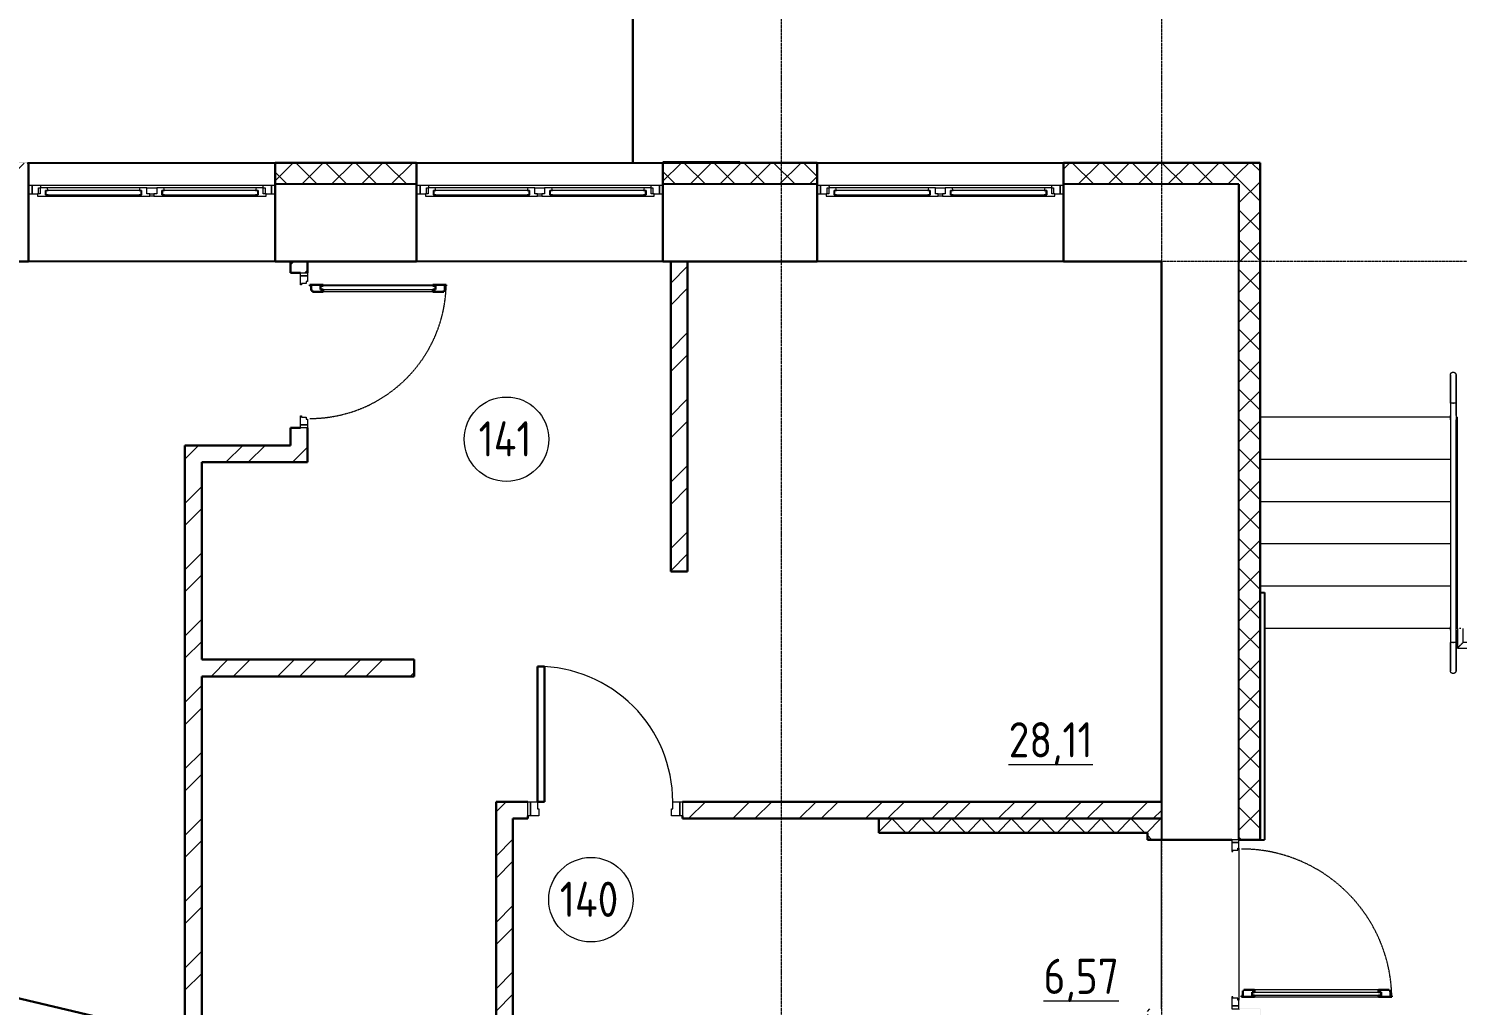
# Model space of a CAD drawing. Header units: millimetres. Extents: x -695119 to 412940, y -249585 to 622758.
# Drawn here: x -89961 to -79814, y 559878 to 566815 of the extents above; entities that cross this region are included whole.
import ezdxf

# ---------------------------------------------------------------- set-up
doc = ezdxf.new("R2010")
doc.units = ezdxf.units.MM
for name, pattern in [('ADSK_Линия сетки', [25, 20, -2.5, 0, -2.5]), ('ADSK_Штриховая_ш2 п1_5', [4.5, 3, -1.5]), ('ADSK_Штриховая_ш3 п1_5', [4.5, 3, -1.5])]:
    doc.linetypes.add(name, pattern=pattern)
for name, color, linetype, lineweight in [('_Схема', 5, 'Continuous', 30), ('Балясины', 7, 'Continuous', 9), ('Двери', 8, 'Continuous', 9), ('Каркас_Импост', 8, 'Continuous', 9), ('Лестницы', 8, 'Continuous', 9), ('Линии', 7, 'Continuous', 9), ('Марки помещений', 8, 'Continuous', 20), ('Монтажный зазор', 8, 'Continuous', 9), ('Ограждение', 8, 'Continuous', 9), ('Окна', 252, 'Continuous', 9), ('Оси', 252, 'Continuous', 9), ('Остекление', 8, 'Continuous', 9), ('Открывание', 8, 'ADSK_Штриховая_ш2 п1_5', 9), ('Панель', 252, 'Continuous', 30), ('Перекрытия', 7, 'Continuous', 18), ('Поручни', 8, 'Continuous', 9), ('Стены разрез', 7, 'Continuous', 30), ('Стены штриховка', 7, 'Continuous', 9)]:
    doc.layers.add(name, color=color, linetype=linetype, lineweight=lineweight)
doc.layers.add('Стены', color=194, linetype='Continuous')
doc.styles.add('GOST Common_2', font='', dxfattribs={"width": 0.9, "height": 250})
doc.styles.get('GOST Common_2').set_extended_font_data('GOST type B')
pattern_1 = [(0, (-109179.56, 538399.79), (406.4, 101.6), [33.528, -271.272, 33.528, -271.272, -1625.6]), (0, (-109179.56, 538399.79), (406.4, 101.6), [-609.6, 33.528, -576.072, 33.528, -271.272, -711.2]), (0, (-109179.56, 538399.79), (406.4, 101.6), [-1524, 33.528, -169.672, 33.528, -474.472]), (120, (-109027.16, 538450.59), (-291.18818, 301.15272), [33.528, -271.272, 33.528, -271.272, -1625.6]), (120, (-109027.16, 538450.59), (-291.18818, 301.15272), [-609.6, 33.528, -576.072, 33.528, -271.272, -711.2]), (120, (-109027.16, 538450.59), (-291.18818, 301.15272), [-1524, 33.528, -169.672, 33.528, -474.472]), (240, (-108976.36, 538653.79), (-115.21182, -402.75272), [33.528, -271.272, 33.528, -271.272, -1625.6]), (240, (-108976.36, 538653.79), (-115.21182, -402.75272), [-609.6, 33.528, -576.072, 33.528, -271.272, -711.2]), (240, (-108976.36, 538653.79), (-115.21182, -402.75272), [-1524, 33.528, -169.672, 33.528, -474.472])]
pattern_2 = [(45, (-109179.56, 538399.79), (-106.066, 106.066), []), (135, (-109179.56, 538399.79), (-106.066, -106.066), [])]
pattern_3 = [(45, (-109179.56, 538399.8), (-235.7317, 235.7317), []), (45, (-109022.4, 538399.8), (-235.7317, 235.7317), [])]

# ---------------------------------------------------------------- blocks, each defined once
blk = doc.blocks.new('BIMLIB_Окно_Двустворчатое_VEKA_СФрамугойСнизу_ГЛУХОЕ - Ж_ОК-7_2250х1750-3437283-План 1 этажа смеж')
at = {"layer": 'Каркас_Импост', "lineweight": 18}
for p, q in [((-791, 265), (-850, 265)), ((-850, 265), (-850, 207)), ((-850, 207), (-812, 207)), ((-792, 207), (-812, 207)), ((-812, 207), (-812, 190)), ((-804, 207), (-804, 248)), ((-804, 248), (-792, 248)), ((-792, 248), (-792, 207)), ((-742, 248), (-792, 248)), ((-786, 248), (-791, 265)), ((-755, 199), (-755, 231)), ((-755, 231), (-737, 231)), ((-737, 231), (-742, 248)), ((-85, 248), (-90, 231)), ((-90, 231), (-72, 231)), ((-35, 248), (-85, 248)), ((-72, 231), (-72, 199)), ((-35, 207), (-35, 248)), ((-15, 207), (-35, 207)), ((-15, 190), (-15, 207)), ((35, 207), (15, 207)), ((15, 207), (15, 190)), ((35, 248), (35, 207)), ((85, 248), (35, 248)), ((72, 199), (72, 231)), ((72, 231), (90, 231)), ((90, 231), (85, 248)), ((742, 248), (737, 231)), ((737, 231), (755, 231)), ((792, 248), (742, 248)), ((755, 231), (755, 199)), ((791, 265), (786, 248)), ((850, 265), (791, 265)), ((792, 207), (792, 248)), ((792, 248), (804, 248)), ((812, 207), (792, 207)), ((804, 248), (804, 207)), ((812, 190), (812, 207)), ((812, 207), (850, 207)), ((850, 207), (850, 265)), ((-812, 190), (-756, 190)), ((-756, 190), (-755, 191)), ((-737, 199), (-755, 199)), ((-755, 191), (-754, 190)), ((-754, 190), (-739, 190)), ((-739, 190), (-737, 199)), ((-72, 199), (-90, 199)), ((-90, 199), (-88, 190)), ((-88, 190), (-73, 190)), ((-73, 190), (-72, 191)), ((-72, 191), (-71, 190)), ((-71, 190), (-15, 190)), ((15, 190), (71, 190)), ((71, 190), (72, 191)), ((90, 199), (72, 199)), ((72, 191), (73, 190)), ((73, 190), (88, 190)), ((88, 190), (90, 199)), ((755, 199), (737, 199)), ((737, 199), (739, 190)), ((739, 190), (754, 190)), ((754, 190), (755, 191)), ((755, 191), (756, 190)), ((756, 190), (812, 190))]:
    blk.add_line(p, q, dxfattribs=at)
at = {"layer": 'Каркас_Импост'}
for p, q in [((791, 265), (-791, 265)), ((-85, 248), (-742, 248)), ((-35, 248), (35, 248)), ((-15, 207), (15, 207)), ((742, 248), (85, 248)), ((-756, 190), (-754, 190)), ((-739, 190), (-88, 190)), ((-73, 190), (-71, 190)), ((15, 190), (-15, 190)), ((71, 190), (73, 190)), ((88, 190), (739, 190)), ((754, 190), (756, 190))]:
    blk.add_line(p, q, dxfattribs=at)
at = {"layer": 'Окна'}
for p, q in [((-850, 265), (-875, 265)), ((-875, 207), (-850, 207)), ((-850, 207), (-850, 265)), ((875, 265), (850, 265)), ((850, 265), (850, 207)), ((850, 207), (875, 207))]:
    blk.add_line(p, q, dxfattribs=at)
at = {"layer": 'Остекление'}
for p, q in [((-752, 231), (-755, 231)), ((-755, 231), (-755, 199)), ((-75, 231), (-752, 231)), ((-752, 231), (-752, 199)), ((-752, 199), (-752, 231)), ((-75, 199), (-75, 231)), ((-75, 231), (-75, 199)), ((-72, 231), (-75, 231)), ((-72, 199), (-72, 231)), ((75, 231), (72, 231)), ((72, 231), (72, 199)), ((752, 231), (75, 231)), ((75, 231), (75, 199)), ((75, 199), (75, 231)), ((752, 199), (752, 231)), ((752, 231), (752, 199)), ((755, 231), (752, 231)), ((755, 199), (755, 231)), ((-755, 199), (-752, 199)), ((-752, 199), (-75, 199)), ((-75, 199), (-72, 199)), ((72, 199), (75, 199)), ((75, 199), (752, 199)), ((752, 199), (755, 199))]:
    blk.add_line(p, q, dxfattribs=at)
blk = doc.blocks.new('BIMLIB_Окно_Двустворчатое_VEKA_СФрамугойСнизу_ГОСТ30674_без линий - Ж_ОК-5_2220х1750-3833933-План 1 этажа смеж')
at = {"layer": 'Каркас_Импост', "lineweight": 18}
for p, q in [((-791, 265), (-850, 265)), ((-850, 265), (-850, 207)), ((-850, 207), (-812, 207)), ((-792, 207), (-812, 207)), ((-812, 207), (-812, 190)), ((-804, 207), (-804, 248)), ((-804, 248), (-792, 248)), ((-792, 248), (-792, 207)), ((-742, 248), (-792, 248)), ((-786, 248), (-791, 265)), ((-755, 199), (-755, 231)), ((-755, 231), (-737, 231)), ((-737, 231), (-742, 248)), ((-85, 248), (-90, 231)), ((-90, 231), (-72, 231)), ((-35, 248), (-85, 248)), ((-72, 231), (-72, 199)), ((-35, 207), (-35, 248)), ((-15, 207), (-35, 207)), ((-15, 190), (-15, 207)), ((35, 207), (15, 207)), ((15, 207), (15, 190)), ((35, 248), (35, 207)), ((85, 248), (35, 248)), ((72, 199), (72, 231)), ((72, 231), (90, 231)), ((90, 231), (85, 248)), ((742, 248), (737, 231)), ((737, 231), (755, 231)), ((792, 248), (742, 248)), ((755, 231), (755, 199)), ((791, 265), (786, 248)), ((850, 265), (791, 265)), ((792, 207), (792, 248)), ((792, 248), (804, 248)), ((812, 207), (792, 207)), ((804, 248), (804, 207)), ((812, 190), (812, 207)), ((812, 207), (850, 207)), ((850, 207), (850, 265)), ((-812, 190), (-756, 190)), ((-756, 190), (-755, 191)), ((-737, 199), (-755, 199)), ((-755, 191), (-754, 190)), ((-754, 190), (-739, 190)), ((-739, 190), (-737, 199)), ((-72, 199), (-90, 199)), ((-90, 199), (-88, 190)), ((-88, 190), (-73, 190)), ((-73, 190), (-72, 191)), ((-72, 191), (-71, 190)), ((-71, 190), (-15, 190)), ((15, 190), (71, 190)), ((71, 190), (72, 191)), ((90, 199), (72, 199)), ((72, 191), (73, 190)), ((73, 190), (88, 190)), ((88, 190), (90, 199)), ((755, 199), (737, 199)), ((737, 199), (739, 190)), ((739, 190), (754, 190)), ((754, 190), (755, 191)), ((755, 191), (756, 190)), ((756, 190), (812, 190))]:
    blk.add_line(p, q, dxfattribs=at)
at = {"layer": 'Каркас_Импост'}
for p, q in [((791, 265), (-791, 265)), ((-85, 248), (-742, 248)), ((-35, 248), (35, 248)), ((-15, 207), (15, 207)), ((742, 248), (85, 248)), ((-756, 190), (-754, 190)), ((-739, 190), (-88, 190)), ((-73, 190), (-71, 190)), ((15, 190), (-15, 190)), ((71, 190), (73, 190)), ((88, 190), (739, 190)), ((754, 190), (756, 190))]:
    blk.add_line(p, q, dxfattribs=at)
at = {"layer": 'Окна'}
for p, q in [((-850, 265), (-875, 265)), ((-875, 207), (-850, 207)), ((-850, 207), (-850, 265)), ((875, 265), (850, 265)), ((850, 265), (850, 207)), ((850, 207), (875, 207))]:
    blk.add_line(p, q, dxfattribs=at)
at = {"layer": 'Остекление'}
for p, q in [((-752, 231), (-755, 231)), ((-755, 231), (-755, 199)), ((-75, 231), (-752, 231)), ((-752, 231), (-752, 199)), ((-752, 199), (-752, 231)), ((-75, 199), (-75, 231)), ((-75, 231), (-75, 199)), ((-72, 231), (-75, 231)), ((-72, 199), (-72, 231)), ((75, 231), (72, 231)), ((72, 231), (72, 199)), ((752, 231), (75, 231)), ((75, 231), (75, 199)), ((75, 199), (75, 231)), ((752, 199), (752, 231)), ((752, 231), (752, 199)), ((755, 231), (752, 231)), ((755, 199), (755, 231)), ((-755, 199), (-752, 199)), ((-752, 199), (-75, 199)), ((-75, 199), (-72, 199)), ((72, 199), (75, 199)), ((75, 199), (752, 199)), ((752, 199), (755, 199))]:
    blk.add_line(p, q, dxfattribs=at)
blk = doc.blocks.new('Дверь_Alumark_однопольная_S50 - Ш_Наруж_1200х2200 Пр_Дн-14 Л-3892906-План 1 этажа смеж')
at = {"layer": 'Каркас_Импост'}
for p, q in [((-414, 275), (-455, 275)), ((-455, 275), (-455, 225)), ((-455, 225), (-391, 225)), ((-414, 267), (-414, 275)), ((-400, 267), (-414, 267)), ((-400, 233), (-400, 267)), ((-391, 233), (-400, 233)), ((-391, 225), (-391, 233)), ((650, 233), (641, 233)), ((641, 233), (641, 225)), ((641, 225), (705, 225)), ((664, 267), (650, 267)), ((650, 267), (650, 233)), ((664, 275), (664, 267)), ((705, 275), (664, 275)), ((705, 225), (705, 275))]:
    blk.add_line(p, q, dxfattribs=at)
at = {"layer": 'Монтажный зазор'}
for p, q in [((-475, 275), (-475, 225)), ((-455, 275), (-475, 275)), ((-475, 225), (-455, 225)), ((-455, 225), (-455, 275)), ((725, 275), (705, 275)), ((705, 275), (705, 225)), ((705, 225), (725, 225)), ((725, 225), (725, 275))]:
    blk.add_line(p, q, dxfattribs=at)
at = {"layer": 'Остекление'}
for p, q in [((608, 369), (608, 1285)), ((608, 1285), (632, 1285)), ((632, 1285), (632, 369)), ((632, 369), (608, 369))]:
    blk.add_line(p, q, dxfattribs=at)
at = {"layer": 'Открывание'}
blk.add_arc((659, 293), 1068, 90.9657, 180, dxfattribs=at)
at = {"layer": 'Панель'}
for p, q in [((599, 1343), (591, 1343)), ((591, 1343), (591, 1267)), ((633, 1352), (599, 1352)), ((599, 1352), (599, 1343)), ((641, 1361), (633, 1361)), ((633, 1361), (633, 1352)), ((641, 1267), (641, 1361)), ((591, 1267), (608, 1267)), ((608, 1267), (608, 1285)), ((608, 1285), (632, 1285)), ((632, 1285), (632, 1267)), ((632, 1267), (641, 1267)), ((591, 387), (591, 311)), ((591, 387), (608, 387)), ((591, 311), (599, 311)), ((599, 311), (599, 302)), ((608, 387), (608, 369)), ((608, 369), (632, 369)), ((632, 387), (641, 387)), ((632, 369), (632, 387)), ((641, 293), (641, 387)), ((599, 302), (633, 302)), ((633, 302), (633, 293)), ((633, 293), (641, 293))]:
    blk.add_line(p, q, dxfattribs=at)
at = {"layer": 'Панель', "lineweight": 9}
for p, q in [((591, 1267), (591, 387)), ((641, 387), (641, 1267))]:
    blk.add_line(p, q, dxfattribs=at)
blk = doc.blocks.new('AC_Дверь_Однопольная_Деревянная - Ш_Кухня_1100х2200h-1557482-План 1 этажа смеж')
at = {"layer": 'Каркас_Импост'}
for p, q in [((-530, 60), (-480, 60)), ((-530, -40), (-530, 60)), ((-480, 60), (-480, 10)), ((-480, 10), (-470, 10)), ((-470, 10), (-470, -40)), ((470, 10), (480, 10)), ((470, -40), (470, 10)), ((480, 60), (530, 60)), ((480, 10), (480, 60)), ((530, 60), (530, -40)), ((-470, -40), (-530, -40)), ((530, -40), (470, -40))]:
    blk.add_line(p, q, dxfattribs=at)
at = {"layer": 'Монтажный зазор'}
for p, q in [((-550, 60), (-530, 60)), ((-550, -40), (-550, 60)), ((-530, 60), (-530, -40)), ((530, 60), (550, 60)), ((530, -40), (530, 60)), ((550, 60), (550, -40)), ((-530, -40), (-550, -40)), ((550, -40), (530, -40))]:
    blk.add_line(p, q, dxfattribs=at)
at = {"layer": 'Панель'}
for p, q in [((-480, 1020), (-430, 1020)), ((-480, 60), (-480, 1020)), ((-430, 1020), (-430, 60)), ((-430, 60), (-480, 60))]:
    blk.add_line(p, q, dxfattribs=at)
at = {"layer": 'Панель', "lineweight": 9}
blk.add_arc((-480, 60), 960, 0, 90, dxfattribs=at)
blk = doc.blocks.new('Дверь_Alumark_однопольная_S50 - Ш_25_1100х2200 Пр-3376750-План 1 этажа смеж')
at = {"layer": 'Каркас_Импост'}
for p, q in [((-405, 60), (-364, 60)), ((-405, 10), (-405, 60)), ((-341, 10), (-405, 10)), ((-364, 60), (-364, 52)), ((-364, 52), (-350, 52)), ((-350, 52), (-350, 18)), ((-350, 18), (-341, 18)), ((-341, 18), (-341, 10)), ((591, 18), (600, 18)), ((591, 10), (591, 18)), ((655, 10), (591, 10)), ((600, 52), (614, 52)), ((600, 18), (600, 52)), ((614, 52), (614, 60)), ((614, 60), (655, 60)), ((655, 60), (655, 10))]:
    blk.add_line(p, q, dxfattribs=at)
at = {"layer": 'Монтажный зазор'}
for p, q in [((-425, 60), (-405, 60)), ((-425, 10), (-425, 60)), ((-405, 10), (-425, 10)), ((-405, 60), (-405, 10)), ((655, 60), (675, 60)), ((655, 10), (655, 60)), ((675, 10), (655, 10)), ((675, 60), (675, 10))]:
    blk.add_line(p, q, dxfattribs=at)
at = {"layer": 'Остекление'}
for p, q in [((-332, 970), (-332, 154)), ((-308, 970), (-332, 970)), ((-308, 154), (-308, 970)), ((-332, 154), (-308, 154))]:
    blk.add_line(p, q, dxfattribs=at)
at = {"layer": 'Открывание'}
blk.add_arc((-359, 78), 968, 0, 88.9345, dxfattribs=at)
at = {"layer": 'Панель'}
for p, q in [((-341, 1046), (-333, 1046)), ((-341, 952), (-341, 1046)), ((-333, 1046), (-333, 1037)), ((-333, 1037), (-299, 1037)), ((-299, 1037), (-299, 1028)), ((-299, 1028), (-291, 1028)), ((-291, 1028), (-291, 952)), ((-332, 952), (-341, 952)), ((-332, 970), (-332, 952)), ((-308, 970), (-332, 970)), ((-308, 952), (-308, 970)), ((-291, 952), (-308, 952)), ((-341, 78), (-341, 172)), ((-332, 172), (-341, 172)), ((-332, 154), (-332, 172)), ((-308, 154), (-332, 154)), ((-308, 172), (-308, 154)), ((-291, 172), (-308, 172)), ((-291, 172), (-291, 96)), ((-333, 78), (-341, 78)), ((-333, 87), (-333, 78)), ((-299, 87), (-333, 87)), ((-299, 96), (-299, 87)), ((-291, 96), (-299, 96))]:
    blk.add_line(p, q, dxfattribs=at)
at = {"layer": 'Панель', "lineweight": 9}
for p, q in [((-341, 172), (-341, 952)), ((-291, 952), (-291, 172))]:
    blk.add_line(p, q, dxfattribs=at)
blk = doc.blocks.new('Ограждение - Ограждение-3882099-План 1 этажа смеж')
at = {"layer": 'Поручни'}
for p, q in [((29366, 24155), (29366, 24015)), ((29391, 24155), (29381, 24155)), ((29406, 24055), (29406, 24155)), ((29581, 24055), (29406, 24055)), ((29581, 13042), (29581, 24055)), ((29366, 24015), (29541, 24015)), ((29541, 24015), (29541, 13082)), ((29541, 13082), (27814, 13082)), ((27814, 13042), (29581, 13042))]:
    blk.add_line(p, q, dxfattribs=at)
for points, knots in [([(29366, 24015), (29366, 24015), (29366, 24016), (29367, 24017), (29369, 24018), (29370, 24019), (29371, 24020), (29372, 24021), (29374, 24023), (29376, 24025), (29377, 24026), (29378, 24028), (29380, 24029), (29381, 24030), (29382, 24031), (29383, 24033), (29385, 24034), (29386, 24035), (29387, 24037), (29389, 24038), (29390, 24039), (29391, 24040), (29392, 24042), (29394, 24043), (29395, 24044), (29396, 24045), (29397, 24046), (29399, 24048), (29400, 24049), (29401, 24050), (29402, 24051), (29403, 24053), (29405, 24054), (29406, 24055), (29406, 24055), (29406, 24055)], [0, 0, 0, 0, 0.083333, 0.125, 0.166667, 0.208333, 0.229167, 0.25, 0.291667, 0.333333, 0.354167, 0.375, 0.395833, 0.416667, 0.4375, 0.458333, 0.479167, 0.5, 0.520833, 0.541667, 0.5625, 0.583333, 0.604167, 0.625, 0.645833, 0.666667, 0.6875, 0.708333, 0.75, 0.770833, 0.791667, 0.833333, 0.875, 0.916667, 1, 1, 1, 1]), ([(29581, 24055), (29581, 24055), (29581, 24055), (29580, 24054), (29578, 24053), (29577, 24051), (29576, 24050), (29575, 24049), (29574, 24048), (29572, 24046), (29571, 24045), (29570, 24044), (29569, 24043), (29567, 24042), (29566, 24040), (29565, 24039), (29564, 24038), (29562, 24037), (29561, 24035), (29560, 24034), (29558, 24033), (29557, 24031), (29556, 24030), (29555, 24029), (29553, 24028), (29552, 24026), (29551, 24025), (29550, 24024), (29548, 24023), (29547, 24021), (29546, 24020), (29545, 24019), (29544, 24018), (29542, 24017), (29541, 24016), (29541, 24015), (29541, 24015)], [-1, -1, -1, -1, -0.916667, -0.875, -0.833333, -0.791667, -0.770833, -0.75, -0.708333, -0.6875, -0.666667, -0.645833, -0.625, -0.604167, -0.583333, -0.5625, -0.541667, -0.520833, -0.5, -0.479167, -0.458333, -0.4375, -0.416667, -0.395833, -0.375, -0.354167, -0.333333, -0.3125, -0.291667, -0.25, -0.229167, -0.208333, -0.166667, -0.125, -0.083333, 0, 0, 0, 0]), ([(29541, 13082), (29541, 13082), (29541, 13082), (29542, 13081), (29544, 13080), (29545, 13078), (29546, 13077), (29547, 13076), (29549, 13074), (29551, 13073), (29552, 13071), (29553, 13070), (29555, 13069), (29556, 13067), (29557, 13066), (29558, 13065), (29560, 13064), (29561, 13062), (29562, 13061), (29564, 13060), (29565, 13058), (29566, 13057), (29567, 13056), (29569, 13055), (29570, 13053), (29571, 13052), (29572, 13051), (29574, 13050), (29575, 13048), (29576, 13047), (29577, 13046), (29578, 13045), (29580, 13044), (29581, 13043), (29581, 13042), (29581, 13042)], [0, 0, 0, 0, 0.083333, 0.125, 0.166667, 0.208333, 0.229167, 0.25, 0.291667, 0.333333, 0.354167, 0.375, 0.395833, 0.416667, 0.4375, 0.458333, 0.479167, 0.5, 0.520833, 0.541667, 0.5625, 0.583333, 0.604167, 0.625, 0.645833, 0.666667, 0.6875, 0.708333, 0.75, 0.770833, 0.791667, 0.833333, 0.875, 0.916667, 1, 1, 1, 1])]:
    blk.add_open_spline(points, degree=3, knots=knots, dxfattribs=at)
blk = doc.blocks.new('Тип верхнего поручня - Верхний поручень_Внутренний_-3893376-План 1 этажа смеж')
at = {"layer": 'Ограждение'}
for p, q in [((29316, 25755), (29316, 25667)), ((29338, 25755), (29334, 25755)), ((29356, 25667), (29356, 25755)), ((29316, 25636), (29316, 24157)), ((29356, 24157), (29356, 25636)), ((29316, 24143), (29316, 24055)), ((29334, 24055), (29338, 24055)), ((29356, 24055), (29356, 24143))]:
    blk.add_line(p, q, dxfattribs=at)
at = {"layer": 'Ограждение', "flags": 128}
for points in [[(29316, 25636), (29316, 25638), (29316, 25641), (29316, 25643), (29316, 25646), (29316, 25649), (29316, 25652), (29316, 25654), (29316, 25657), (29316, 25660), (29316, 25663), (29316, 25665), (29316, 25667)], [(29356, 25667), (29356, 25664), (29356, 25661), (29356, 25659), (29356, 25656), (29356, 25653), (29356, 25650), (29356, 25648), (29356, 25645), (29356, 25642), (29356, 25640), (29356, 25637), (29356, 25636)], [(29316, 24157), (29316, 24156), (29316, 24155), (29316, 24154), (29316, 24152), (29316, 24151), (29316, 24150), (29316, 24149), (29316, 24148), (29316, 24147), (29316, 24145), (29316, 24144), (29316, 24143)], [(29356, 24143), (29356, 24145), (29356, 24146), (29356, 24147), (29356, 24148), (29356, 24149), (29356, 24151), (29356, 24152), (29356, 24153), (29356, 24154), (29356, 24155), (29356, 24156), (29356, 24157)]]:
    blk.add_lwpolyline(points, dxfattribs=at)
blk = doc.blocks.new('Тип верхнего поручня - D40 шаг 400-977594-План 1 этажа смеж')
at = {"layer": 'Ограждение'}
for p, q in [((0, 2), (0, 0)), ((0, 0), (0, -2))]:
    blk.add_line(p, q, dxfattribs=at)
at = {"layer": 'Ограждение', "flags": 128}
for points in [[(0, 20), (8, 20), (16, 20), (24, 20), (32, 20), (40, 20), (48, 20), (55, 20), (63, 20), (70, 20), (78, 20), (85, 20), (92, 20), (99, 20), (106, 20), (113, 20), (119, 20), (126, 20), (132, 20), (138, 20), (143, 20), (149, 20), (154, 20), (159, 20), (164, 20), (168, 20), (172, 20), (176, 20), (180, 20), (183, 20), (186, 20), (189, 20), (192, 20), (194, 20), (196, 20), (197, 20), (198, 20), (199, 20), (200, 20), (200, 20), (200, 20)], [(200, 20), (200, 20), (199, 20), (199, 20), (197, 20), (196, 20), (194, 20), (192, 20), (190, 20), (187, 20), (184, 20), (181, 20), (177, 20), (174, 20), (169, 20), (165, 20), (160, 20), (156, 20), (150, 20), (145, 20), (139, 20), (133, 20), (127, 20), (121, 20), (115, 20), (108, 20), (101, 20), (94, 20), (87, 20), (80, 20), (72, 20), (65, 20), (57, 20), (50, 20), (42, 20), (34, 20), (26, 20), (18, 20), (10, 20), (2, 20), (0, 20)], [(200, 20), (201, 20), (202, 20), (202, 20), (203, 20), (204, 20), (205, 19), (206, 19), (206, 19), (207, 19), (208, 18), (209, 18), (209, 18), (210, 17), (211, 17), (211, 17), (212, 16), (213, 16), (213, 15), (214, 14), (214, 14), (215, 13), (215, 13), (216, 12), (216, 11), (217, 11), (217, 10), (218, 9), (218, 9), (218, 8), (219, 7), (219, 6), (219, 6), (219, 5), (220, 4), (220, 3), (220, 3), (220, 2), (220, 1), (220, 0), (220, 0)], [(220, 0), (220, -1), (220, -2), (220, -2), (220, -3), (220, -4), (219, -5), (219, -6), (219, -6), (219, -7), (218, -8), (218, -9), (218, -9), (217, -10), (217, -11), (217, -11), (216, -12), (216, -13), (215, -13), (214, -14), (214, -14), (213, -15), (213, -15), (212, -16), (211, -16), (211, -17), (210, -17), (209, -18), (209, -18), (208, -18), (207, -19), (206, -19), (206, -19), (205, -19), (204, -20), (203, -20), (203, -20), (202, -20), (201, -20), (200, -20), (200, -20)], [(0, -20), (8, -20), (16, -20), (24, -20), (32, -20), (40, -20), (48, -20), (55, -20), (63, -20), (70, -20), (78, -20), (85, -20), (92, -20), (99, -20), (106, -20), (113, -20), (119, -20), (126, -20), (132, -20), (138, -20), (143, -20), (149, -20), (154, -20), (159, -20), (164, -20), (168, -20), (172, -20), (176, -20), (180, -20), (183, -20), (186, -20), (189, -20), (192, -20), (194, -20), (196, -20), (197, -20), (198, -20), (199, -20), (200, -20), (200, -20), (200, -20)], [(200, -20), (200, -20), (199, -20), (199, -20), (197, -20), (196, -20), (194, -20), (192, -20), (190, -20), (187, -20), (184, -20), (181, -20), (177, -20), (174, -20), (169, -20), (165, -20), (160, -20), (156, -20), (150, -20), (145, -20), (139, -20), (133, -20), (127, -20), (121, -20), (115, -20), (108, -20), (101, -20), (94, -20), (87, -20), (80, -20), (72, -20), (65, -20), (57, -20), (50, -20), (42, -20), (34, -20), (26, -20), (18, -20), (10, -20), (2, -20), (0, -20)]]:
    blk.add_lwpolyline(points, dxfattribs=at)
blk = doc.blocks.new('Тип верхнего поручня - Верхний поручень_Внутренний_-V82-План 1 этажа смеж')
at = {"layer": 'Ограждение'}
for p, q in [((29356, 25755), (29316, 25755)), ((29316, 25755), (29316, 25667)), ((29356, 25755), (29356, 25667)), ((29316, 25667), (29316, 25645)), ((29316, 25645), (29316, 24166)), ((29356, 25667), (29356, 25645)), ((29356, 25645), (29356, 24166)), ((29316, 24143), (29316, 24166)), ((29356, 24143), (29356, 24166)), ((29316, 24143), (29316, 24055)), ((29356, 24055), (29316, 24055)), ((29356, 24143), (29356, 24055))]:
    blk.add_line(p, q, dxfattribs=at)
blk = doc.blocks.new('Тип перил - Перила_Внутренний_-3893386-План 1 этажа смеж')
at = {"layer": 'Ограждение', "flags": 128}
for points in [[(29316, 24157), (29316, 24156), (29316, 24155), (29316, 24154), (29316, 24152)], [(29316, 24151), (29316, 24150), (29316, 24149), (29316, 24148), (29316, 24147), (29316, 24145), (29316, 24144), (29316, 24143)], [(29356, 24153), (29356, 24154), (29356, 24155), (29356, 24156), (29356, 24157)], [(29356, 24143), (29356, 24145), (29356, 24146), (29356, 24147), (29356, 24148), (29356, 24149), (29356, 24151)]]:
    blk.add_lwpolyline(points, dxfattribs=at)
blk = doc.blocks.new('Тип перил - Перила_Внутренний_-V83-План 1 этажа смеж')
at = {"layer": 'Ограждение'}
for p, q in [((29316, 24143), (29316, 24157)), ((29356, 24143), (29356, 24157))]:
    blk.add_line(p, q, dxfattribs=at)
blk = doc.blocks.new('ADSK_Марка_Помещение_ОдноЗначение_Номер - Номер-462100-План 1 этажа смеж')
at = {"layer": 'Марки помещений'}
blk.add_circle((0, 0), 3, dxfattribs=at)

msp = doc.modelspace()

# ---------------------------------------------------------------- hatches: boundary and pattern name
at = {"layer": 'Стены разрез', "lineweight": 9}
h = msp.add_hatch(dxfattribs=at)
h.set_pattern_fill('FP_4', color=256, style=0, pattern_type=2)
h.set_pattern_definition(pattern_1)
h.paths.add_polyline_path([(-85455.535, 565862.058), (-84910.535, 565862.058), (-84910.535, 565867.058), (-85455.535, 565867.058)])
h.paths.add_polyline_path([(-91070.535, 565862.058), (-90515.535, 565862.058), (-90515.535, 565867.058), (-91070.535, 565867.058)])
h.paths.add_polyline_path([(-93350.535, 565862.058), (-93350.535, 565867.058), (-93880.535, 565867.058), (-93880.535, 565862.058), (-93599.114, 565862.058)])
h.paths.add_polyline_path([(-133060.535, 565862.058), (-132530.535, 565862.058), (-132530.535, 565867.058), (-133060.535, 565867.058)])
h = msp.add_hatch(dxfattribs=at)
h.set_pattern_fill('FP_4', color=256, style=0, pattern_type=2)
h.set_pattern_definition(pattern_1)
h.paths.add_polyline_path([(-89960.535, 565862.058), (-89960.535, 565867.058), (-90515.535, 565867.058), (-90515.535, 565862.058), (-90011.374, 565862.058)])
h.paths.add_polyline_path([(-120745.535, 565862.058), (-120745.535, 565867.058), (-121835.535, 565867.058), (-121835.535, 565862.058), (-120865.936, 565862.058)])
h = msp.add_hatch(dxfattribs=at)
h.set_pattern_fill('FP_4', color=256, style=0, pattern_type=2)
h.set_pattern_definition(pattern_1)
h.paths.add_polyline_path([(-102275.535, 565710.058), (-102273.535, 565710.058), (-102273.535, 565860.058), (-101202.535, 565860.058), (-101202.535, 565786.058), (-101200.535, 565786.058), (-101200.535, 565862.058), (-102275.535, 565862.058)])
h.paths.add_polyline_path([(-105713.535, 565710.058), (-105713.535, 565860.058), (-105715.535, 565860.058), (-105715.535, 565710.058)])
h.paths.add_polyline_path([(-103997.535, 565710.058), (-103995.535, 565710.058), (-103995.535, 565862.058), (-105715.535, 565862.058), (-105713.535, 565860.058), (-103997.535, 565860.058)])
h.paths.add_polyline_path([(-82610.535, 565786.058), (-82608.535, 565786.058), (-82608.535, 565860.058), (-81215.535, 565860.058), (-81215.535, 565862.058), (-82610.535, 565862.058)])
h.paths.add_polyline_path([(-91070.535, 565786.058), (-91068.535, 565786.058), (-91068.535, 565860.058), (-89962.535, 565860.058), (-89962.535, 565786.058), (-89960.535, 565786.058), (-89960.535, 565862.058), (-91070.535, 565862.058)])
h.paths.add_polyline_path([(-84360.535, 565786.058), (-84360.535, 565862.058), (-85455.535, 565862.058), (-85455.535, 565786.058), (-85453.535, 565786.058), (-85453.535, 565860.058), (-84362.535, 565860.058), (-84362.535, 565786.058)])
h.paths.add_polyline_path([(-95632.535, 565786.058), (-95630.535, 565786.058), (-95630.535, 565862.058), (-96630.535, 565862.058), (-96630.535, 565786.058), (-96628.535, 565786.058), (-96628.535, 565860.058), (-95632.535, 565860.058)])
h.paths.add_polyline_path([(-92822.535, 565786.058), (-92820.535, 565786.058), (-92820.535, 565862.058), (-93880.535, 565862.058), (-93880.535, 565786.058), (-93878.535, 565786.058), (-93878.535, 565860.058), (-92822.535, 565860.058)])
h.paths.add_polyline_path([(-87205.535, 565786.058), (-87205.535, 565862.058), (-88210.535, 565862.058), (-88210.535, 565786.058), (-88208.535, 565786.058), (-88208.535, 565860.058), (-87207.535, 565860.058), (-87207.535, 565786.058)])
h.paths.add_polyline_path([(-99450.535, 565786.058), (-99448.535, 565786.058), (-99448.535, 565860.058), (-98382.535, 565860.058), (-98382.535, 565786.058), (-98380.535, 565786.058), (-98380.535, 565862.058), (-99450.535, 565862.058)])
h = msp.add_hatch(dxfattribs=at)
h.set_pattern_fill('FP_5', color=256, style=0, pattern_type=2)
h.set_pattern_definition(pattern_2)
h.paths.add_polyline_path([(-81365.535, 565710.058), (-81365.535, 565860.058), (-82608.535, 565860.058), (-82608.535, 565786.058), (-82610.535, 565786.058), (-82610.535, 565710.058), (-82118.346, 565710.058)])
h.paths.add_polyline_path([(-91070.535, 565710.058), (-89960.535, 565710.058), (-89960.535, 565786.058), (-89962.535, 565786.058), (-89962.535, 565860.058), (-91068.535, 565860.058), (-91068.535, 565786.058), (-91070.535, 565786.058)])
h.paths.add_polyline_path([(-88210.535, 565710.058), (-87205.535, 565710.058), (-87205.535, 565786.058), (-87207.535, 565786.058), (-87207.535, 565860.058), (-88208.535, 565860.058), (-88208.535, 565786.058), (-88210.535, 565786.058)])
h.paths.add_polyline_path([(-84360.535, 565710.058), (-84360.535, 565786.058), (-84362.535, 565786.058), (-84362.535, 565860.058), (-85453.535, 565860.058), (-85453.535, 565786.058), (-85455.535, 565786.058), (-85455.535, 565710.058), (-84988.538, 565710.058)])
h.paths.add_polyline_path([(-101492.141, 565710.058), (-101200.535, 565710.058), (-101200.535, 565786.058), (-101202.535, 565786.058), (-101202.535, 565860.058), (-102273.535, 565860.058), (-102273.535, 565710.058), (-101970.735, 565710.058)])
h.paths.add_polyline_path([(-99450.535, 565710.058), (-98380.535, 565710.058), (-98380.535, 565786.058), (-98382.535, 565786.058), (-98382.535, 565860.058), (-99448.535, 565860.058), (-99448.535, 565786.058), (-99450.535, 565786.058)])
h.paths.add_polyline_path([(-93599.114, 565710.058), (-92820.535, 565710.058), (-92820.535, 565786.058), (-92822.535, 565786.058), (-92822.535, 565860.058), (-93878.535, 565860.058), (-93878.535, 565786.058), (-93880.535, 565786.058), (-93880.535, 565710.058)])
h.paths.add_polyline_path([(-96630.535, 565710.058), (-95630.535, 565710.058), (-95630.535, 565786.058), (-95632.535, 565786.058), (-95632.535, 565860.058), (-96628.535, 565860.058), (-96628.535, 565786.058), (-96630.535, 565786.058)])
h.paths.add_polyline_path([(-104003.559, 565710.058), (-103997.535, 565710.058), (-103997.535, 565860.058), (-105713.535, 565860.058), (-105713.535, 565710.058), (-104362.333, 565710.058)])
h = msp.add_hatch(dxfattribs=at)
h.set_pattern_fill('FP_4', color=256, style=0, pattern_type=2)
h.set_pattern_definition(pattern_1)
h.paths.add_polyline_path([(-81213.535, 553058.058), (-81213.535, 556345.058), (-81365.535, 556345.058), (-81365.535, 556343.058), (-81215.535, 556343.058), (-81215.535, 553058.058)])
h.paths.add_polyline_path([(-81365.535, 558065.058), (-81213.535, 558065.058), (-81213.535, 559855.058), (-81365.535, 559855.058), (-81365.535, 559853.058), (-81215.535, 559853.058), (-81215.535, 558067.058), (-81365.535, 558067.058)])
h.paths.add_polyline_path([(-81213.535, 561055.058), (-81213.535, 565860.058), (-81215.535, 565860.058), (-81215.535, 561057.058), (-81365.535, 561057.058), (-81365.535, 561055.058)])
h = msp.add_hatch(dxfattribs=at)
h.set_pattern_fill('FP_5', color=256, style=0, pattern_type=2)
h.set_pattern_definition(pattern_2)
h.paths.add_polyline_path([(-81365.535, 553058.058), (-81215.535, 553058.058), (-81215.535, 556343.058), (-81365.535, 556343.058), (-81365.535, 553210.058)])
h.paths.add_polyline_path([(-81215.535, 558067.058), (-81215.535, 559853.058), (-81365.535, 559853.058), (-81365.535, 558067.058)])
h.paths.add_polyline_path([(-81365.535, 561057.058), (-81215.535, 561057.058), (-81215.535, 565860.058), (-81365.535, 565860.058), (-81365.535, 562127.583)])
h = msp.add_hatch(dxfattribs=at)
h.set_pattern_fill('FP_1', color=256, style=0, pattern_type=2)
h.set_pattern_definition(pattern_3)
h.paths.add_polyline_path([(-87980.535, 563855.332), (-87980.535, 563980.058), (-88100.535, 563980.058), (-88100.535, 563855.332), (-88030.535, 563855.332)])
h.paths.add_polyline_path([(-88030.535, 565080.058), (-87980.535, 565080.058), (-87980.535, 565160.058), (-88100.535, 565160.058), (-88100.535, 565080.058)])
h = msp.add_hatch(dxfattribs=at)
h.set_pattern_fill('FP_1', color=256, style=0, pattern_type=2)
h.set_pattern_definition(pattern_3)
h.paths.add_polyline_path([(-85400.535, 562960.058), (-85280.535, 562960.058), (-85280.535, 565160.058), (-85400.535, 565160.058), (-85400.535, 564623.348)])
h = msp.add_hatch(dxfattribs=at)
h.set_pattern_fill('FP_1', color=256, style=0, pattern_type=2)
h.set_pattern_definition(pattern_3)
h.paths.add_polyline_path([(-88730.535, 559655.058), (-88730.535, 563855.332), (-88850.535, 563855.332), (-88850.535, 559655.058)])
h = msp.add_hatch(dxfattribs=at)
h.set_pattern_fill('FP_1', color=256, style=0, pattern_type=2)
h.set_pattern_definition(pattern_3)
h.paths.add_polyline_path([(-87980.535, 563735.332), (-87980.535, 563855.332), (-88730.535, 563855.332), (-88730.535, 563735.332)])
h = msp.add_hatch(dxfattribs=at)
h.set_pattern_fill('FP_1', color=256, style=0, pattern_type=2)
h.set_pattern_definition(pattern_3)
h.paths.add_polyline_path([(-88730.535, 562215.058), (-87222.631, 562215.058), (-87222.631, 562335.058), (-88730.535, 562335.058)])
h = msp.add_hatch(dxfattribs=at)
h.set_pattern_fill('FP_1', color=256, style=0, pattern_type=2)
h.set_pattern_definition(pattern_3)
h.paths.add_polyline_path([(-86640.535, 561205.058), (-86415.974, 561205.058), (-86415.974, 561325.058), (-86640.535, 561325.058)])
h.paths.add_polyline_path([(-85315.974, 561205.058), (-81915.535, 561205.058), (-81915.535, 561325.058), (-85315.974, 561325.058), (-85315.974, 561225.058)])
h = msp.add_hatch(dxfattribs=at)
h.set_pattern_fill('FP_1', color=256, style=0, pattern_type=2)
h.set_pattern_definition(pattern_3)
h.paths.add_polyline_path([(-86520.535, 559535.058), (-86520.535, 561205.058), (-86640.535, 561205.058), (-86640.535, 559535.058)])
h = msp.add_hatch(dxfattribs=at)
h.set_pattern_fill('FP_5', color=256, style=0, pattern_type=2)
h.set_pattern_definition(pattern_2)
h.paths.add_polyline_path([(-83923.035, 561105.058), (-81915.535, 561105.058), (-81915.535, 561205.058), (-83923.035, 561205.058)])
h = msp.add_hatch(dxfattribs=at)
h.set_pattern_fill('FP_5', color=256, style=0, pattern_type=2)
h.set_pattern_definition(pattern_2)
h.paths.add_polyline_path([(-82015.535, 559755.058), (-81915.535, 559755.058), (-81915.535, 559855.058), (-82015.535, 559855.058)])
h.paths.add_polyline_path([(-81915.535, 561055.058), (-81915.535, 561105.058), (-82015.535, 561105.058), (-82015.535, 561055.058)])

# ---------------------------------------------------------------- linework, layer by layer
at = {"layer": '_Схема', "color": 5}
msp.add_line((-356137.271, 622757.974), (189125.193, 494018.926), dxfattribs=at)
at = {"layer": 'Лестницы'}
for p, q in [((-79863.535, 564055.058), (-81213.535, 564055.058)), ((-79863.535, 564055.058), (-81213.535, 564055.058)), ((-79815.535, 564055.058), (-79823.535, 564055.058)), ((-79815.535, 564055.058), (-79823.535, 564055.058)), ((-79815.535, 564055.058), (-79815.535, 563755.058)), ((-79863.535, 563755.058), (-81213.535, 563755.058)), ((-79863.535, 563755.058), (-81213.535, 563755.058)), ((-79815.535, 563755.058), (-79823.535, 563755.058)), ((-79815.535, 563755.058), (-79823.535, 563755.058)), ((-79815.535, 563755.058), (-79815.535, 563455.058)), ((-79863.535, 563455.058), (-81213.535, 563455.058)), ((-79863.535, 563455.058), (-81213.535, 563455.058)), ((-79815.535, 563455.058), (-79823.535, 563455.058)), ((-79815.535, 563455.058), (-79823.535, 563455.058)), ((-79815.535, 563455.058), (-79815.535, 563155.058)), ((-79863.535, 563155.058), (-81213.535, 563155.058)), ((-79863.535, 563155.058), (-81213.535, 563155.058)), ((-79815.535, 563155.058), (-79823.535, 563155.058)), ((-79815.535, 563155.058), (-79823.535, 563155.058)), ((-79815.535, 563155.058), (-79815.535, 562855.058)), ((-79863.535, 562855.058), (-81213.535, 562855.058)), ((-79863.535, 562855.058), (-81213.535, 562855.058)), ((-79815.535, 562855.058), (-79823.535, 562855.058)), ((-79815.535, 562855.058), (-79823.535, 562855.058)), ((-79815.535, 562855.058), (-79815.535, 562555.058)), ((-79863.157, 562555.058), (-81183.535, 562555.058)), ((-79815.535, 562555.058), (-79823.914, 562555.058))]:
    msp.add_line(p, q, dxfattribs=at)
at = {"layer": 'Линии', "linetype": 'ADSK_Штриховая_ш3 п1_5', "lineweight": 30}
msp.add_line((-85670.295, 565862.058), (-85670.295, 569814.058), dxfattribs=at)
at = {"layer": 'Оси', "linetype": 'ADSK_Линия сетки'}
for p, q in [((-84615.535, 572133.794), (-84615.535, 547601.515)), ((-81915.535, 572133.794), (-81915.535, 550313.64)), ((-72648.241, 565160.058), (-149587.813, 565160.058))]:
    msp.add_line(p, q, dxfattribs=at)
at = {"layer": 'Перекрытия', "color": 49, "true_color": 0x464646}
for p, q in [((-79863.157, 562555.058), (-81183.535, 562555.058)), ((-79813.535, 562555.058), (-79823.914, 562555.058)), ((-81915.535, 559855.058), (-81915.535, 561055.058)), ((-81365.535, 560994.058), (-81365.535, 559916.058))]:
    msp.add_line(p, q, dxfattribs=at)
at = {"layer": 'Стены'}
for p, q in [((-89960.535, 565862.058), (-88210.535, 565862.058)), ((-87205.535, 565862.058), (-85455.535, 565862.058)), ((-84360.535, 565862.058), (-82610.535, 565862.058)), ((-87205.535, 565710.058), (-88210.535, 565710.058)), ((-84360.535, 565710.058), (-85455.535, 565710.058)), ((-81365.535, 565710.058), (-82610.535, 565710.058)), ((-88210.535, 565160.058), (-89960.535, 565160.058)), ((-85455.535, 565160.058), (-87205.535, 565160.058)), ((-82610.535, 565160.058), (-84360.535, 565160.058)), ((-81365.535, 561055.058), (-81365.535, 565160.058)), ((-81213.535, 562810.058), (-81183.535, 562810.058)), ((-81183.535, 562810.058), (-81183.535, 561055.058)), ((-81915.535, 561325.058), (-81915.535, 561055.058)), ((-81213.535, 561055.058), (-81183.535, 561055.058))]:
    msp.add_line(p, q, dxfattribs=at)
at = {"layer": 'Стены разрез'}
for p, q in [((-89960.535, 565160.058), (-89960.535, 565867.058)), ((-88210.535, 565160.058), (-88210.535, 565862.058)), ((-87205.535, 565862.058), (-88210.535, 565862.058)), ((-87205.535, 565160.058), (-87205.535, 565862.058)), ((-84910.535, 565867.058), (-85455.535, 565867.058)), ((-85455.535, 565160.058), (-85455.535, 565867.058)), ((-84360.535, 565862.058), (-85455.535, 565862.058)), ((-84910.535, 565862.058), (-84910.535, 565867.058)), ((-84360.535, 565160.058), (-84360.535, 565862.058)), ((-82610.535, 565160.058), (-82610.535, 565862.058)), ((-81213.535, 565862.058), (-82610.535, 565862.058)), ((-81213.535, 565862.058), (-81213.535, 561055.058)), ((-81365.535, 565160.058), (-81365.535, 565710.058)), ((-89960.535, 565160.058), (-91070.535, 565160.058)), ((-88210.535, 565160.058), (-87205.535, 565160.058)), ((-88100.535, 565160.058), (-88100.535, 565080.058)), ((-87980.535, 565080.058), (-87980.535, 565160.058)), ((-84360.535, 565160.058), (-85455.535, 565160.058)), ((-85400.535, 565160.058), (-85400.535, 562960.058)), ((-85280.535, 562960.058), (-85280.535, 565160.058)), ((-82610.535, 565160.058), (-81915.535, 565160.058)), ((-81915.535, 565160.058), (-81915.535, 561325.058)), ((-88100.535, 565080.058), (-88030.535, 565080.058)), ((-88030.535, 563980.058), (-88100.535, 563980.058)), ((-88100.535, 563980.058), (-88100.535, 563855.332)), ((-87980.535, 563735.332), (-87980.535, 563980.058)), ((-88850.535, 563855.332), (-88850.535, 559535.058)), ((-88100.535, 563855.332), (-88850.535, 563855.332)), ((-88730.535, 562335.058), (-88730.535, 563735.332)), ((-88730.535, 563735.332), (-87980.535, 563735.332)), ((-85400.535, 562960.058), (-85280.535, 562960.058)), ((-87222.631, 562335.058), (-88730.535, 562335.058)), ((-87222.631, 562215.058), (-87222.631, 562335.058)), ((-88730.535, 559655.058), (-88730.535, 562215.058)), ((-88730.535, 562215.058), (-87222.631, 562215.058)), ((-86415.974, 561325.058), (-86640.535, 561325.058)), ((-86640.535, 561325.058), (-86640.535, 559655.058)), ((-81915.535, 561325.058), (-85315.974, 561325.058)), ((-86520.535, 561205.058), (-86415.974, 561205.058)), ((-86520.535, 559655.058), (-86520.535, 561205.058)), ((-86415.974, 561205.058), (-86415.974, 561225.058)), ((-85315.974, 561225.058), (-85315.974, 561205.058)), ((-81915.535, 561205.058), (-85315.974, 561205.058)), ((-83923.035, 561205.058), (-83923.035, 561105.058)), ((-83923.035, 561105.058), (-82015.535, 561105.058)), ((-82015.535, 561105.058), (-82015.535, 561055.058)), ((-82015.535, 561055.058), (-81415.535, 561055.058)), ((-81365.535, 561055.058), (-81213.535, 561055.058))]:
    msp.add_line(p, q, dxfattribs=at)
at = {"layer": 'Стены штриховка'}
for p, q in [((-87207.535, 565860.058), (-88208.535, 565860.058)), ((-88208.535, 565860.058), (-88208.535, 565786.058)), ((-87207.535, 565786.058), (-87207.535, 565860.058)), ((-84362.535, 565860.058), (-85453.535, 565860.058)), ((-85453.535, 565860.058), (-85453.535, 565786.058)), ((-84362.535, 565786.058), (-84362.535, 565860.058)), ((-81213.535, 565860.058), (-82608.535, 565860.058)), ((-82608.535, 565860.058), (-82608.535, 565786.058)), ((-81215.535, 561057.058), (-81215.535, 565862.058)), ((-88210.535, 565786.058), (-88208.535, 565786.058)), ((-87207.535, 565786.058), (-87205.535, 565786.058)), ((-85455.535, 565786.058), (-85453.535, 565786.058)), ((-84362.535, 565786.058), (-84360.535, 565786.058)), ((-82610.535, 565786.058), (-82608.535, 565786.058)), ((-81365.535, 561057.058), (-81215.535, 561057.058))]:
    msp.add_line(p, q, dxfattribs=at)

# ---------------------------------------------------------------- block references
at = {"layer": 'Балясины'}
msp.add_blockref('Ограждение - Ограждение-3882099-План 1 этажа смеж', (-109179.558, 538399.789), dxfattribs=at)
at = {"layer": 'Двери'}
for name, p, rotation in [('Дверь_Alumark_однопольная_S50 - Ш_25_1100х2200 Пр-3376750-План 1 этажа смеж', (-88040.535, 564655.058), 269.9999999999998), ('AC_Дверь_Однопольная_Деревянная - Ш_Кухня_1100х2200h-1557482-План 1 этажа смеж', (-85865.974, 561265.058), 1.478779333471098e-06), ('Дверь_Alumark_однопольная_S50 - Ш_Наруж_1200х2200 Пр_Дн-14 Л-3892906-План 1 этажа смеж', (-81640.535, 560580.058), 269.9999999999999)]:
    msp.add_blockref(name, p, dxfattribs=dict(at, rotation=rotation))
at = {"layer": 'Марки помещений', "xscale": 99.99999999999993, "yscale": 99.99999999999993, "zscale": 99.99999999999993}
for p in [(-86566.977, 563898.554), (-85966.977, 560629.246)]:
    msp.add_blockref('ADSK_Марка_Помещение_ОдноЗначение_Номер - Номер-462100-План 1 этажа смеж', p, dxfattribs=at)
at = {"layer": 'Ограждение'}
for p, rotation in [((-79843.535, 564155.058), 90), ((-79843.535, 562455.058), 270)]:
    msp.add_blockref('Тип верхнего поручня - D40 шаг 400-977594-План 1 этажа смеж', p, dxfattribs=dict(at, rotation=rotation))
for name in ['Тип верхнего поручня - Верхний поручень_Внутренний_-3893376-План 1 этажа смеж', 'Тип верхнего поручня - Верхний поручень_Внутренний_-V82-План 1 этажа смеж', 'Тип перил - Перила_Внутренний_-V83-План 1 этажа смеж', 'Тип перил - Перила_Внутренний_-3893386-План 1 этажа смеж']:
    msp.add_blockref(name, (-109179.558, 538399.789), dxfattribs=at)
at = {"layer": 'Окна'}
for name, p in [('BIMLIB_Окно_Двустворчатое_VEKA_СФрамугойСнизу_ГЛУХОЕ - Ж_ОК-7_2250х1750-3437283-План 1 этажа смеж', (-89085.535, 565435.058)), ('BIMLIB_Окно_Двустворчатое_VEKA_СФрамугойСнизу_ГОСТ30674_без линий - Ж_ОК-5_2220х1750-3833933-План 1 этажа смеж', (-86330.535, 565435.058)), ('BIMLIB_Окно_Двустворчатое_VEKA_СФрамугойСнизу_ГОСТ30674_без линий - Ж_ОК-5_2220х1750-3833933-План 1 этажа смеж', (-83485.535, 565435.058))]:
    msp.add_blockref(name, p, dxfattribs=at)

# ---------------------------------------------------------------- texts
at = {"layer": 'Марки помещений', "lineweight": 9, "char_height": 250, "attachment_point": 1, "style": 'GOST Common_2'}
for s, insert, width in [('141', (-86764.535, 564026.279), 490.63275), ('\\L28,11', (-83000.513, 561889.649), 757.59469), ('140', (-86187.935, 560756.971), 548.35425), ('\\L6,57', (-82752.938, 560210.153), 678.22762)]:
    msp.add_mtext(s, dxfattribs=dict(at, insert=insert, width=width))

doc.saveas('drawing.dxf')
